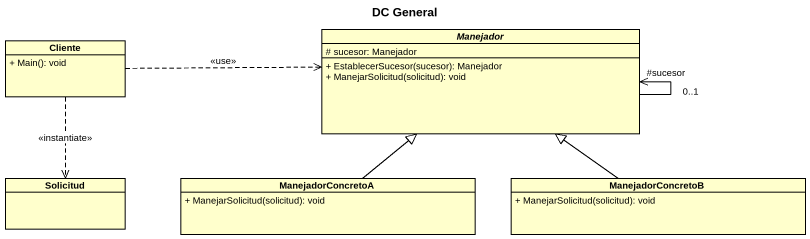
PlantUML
@startuml
title DC General
hide circle
hide empty members
skinparam classAttributeIconSize 0
abstract class Manejador {
  # sucesor: Manejador
  + EstablecerSucesor(sucesor): Manejador
  + ManejarSolicitud(solicitud): void
}
class Cliente {
  + Main(): void
}
class Solicitud
class ManejadorConcretoA {
  + ManejarSolicitud(solicitud): void
}
class ManejadorConcretoB {
  + ManejarSolicitud(solicitud): void
}
Manejador --> "#sucesor\n0..1" Manejador
Cliente .right.> Manejador : <<use>>
Cliente ..> Solicitud : <<instantiate>>
ManejadorConcretoA -up-|> Manejador
ManejadorConcretoB -up-|> Manejador
@enduml
